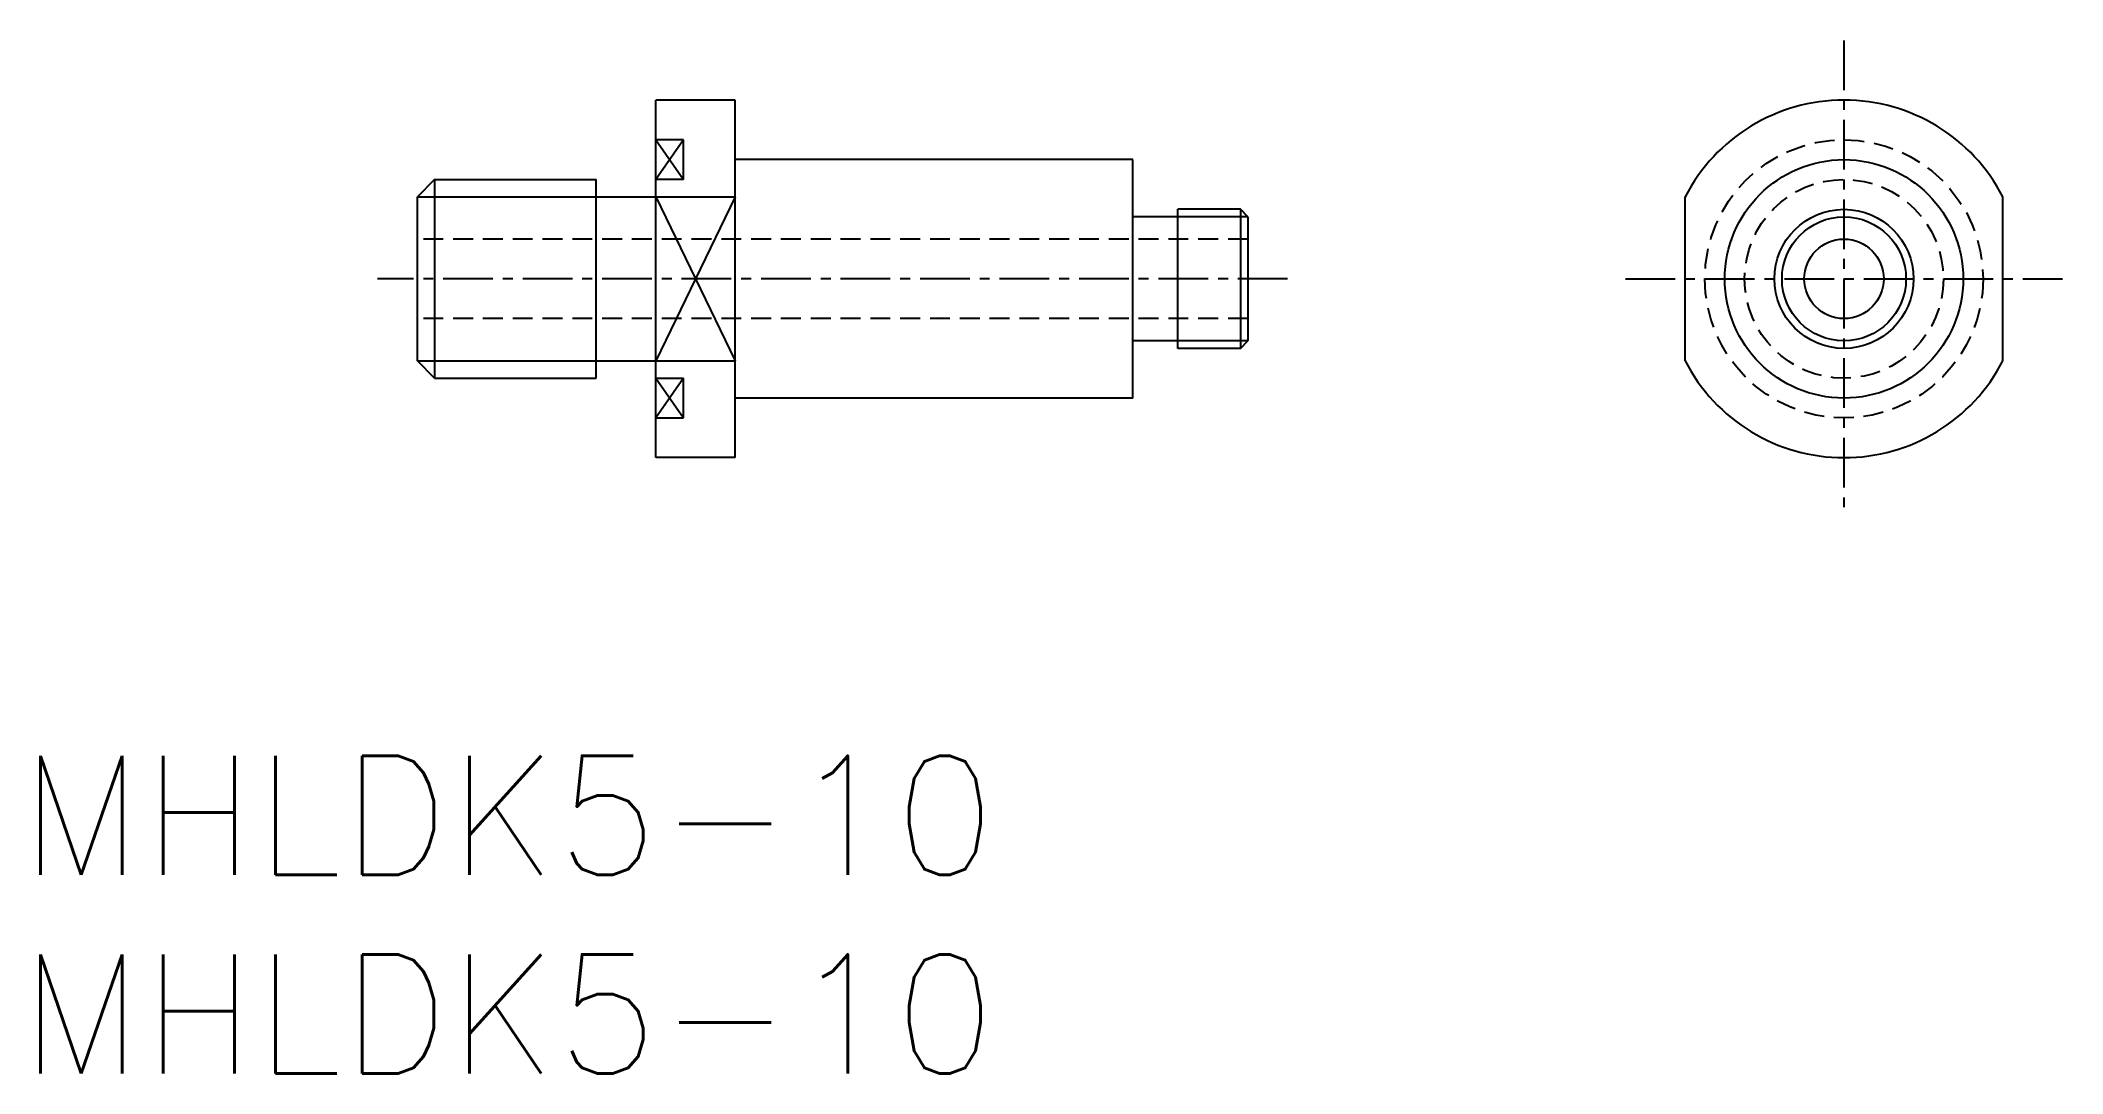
# Model space of a CAD drawing. Extents: x 0.5 to 51.4, y 0 to 26.
import ezdxf

# ---------------------------------------------------------------- set-up
doc = ezdxf.new("R2010")
doc.units = 0
doc.linetypes.add('CENTER', pattern=[2, 1.25, -0.25, 0.25, -0.25])
doc.linetypes.add('DASHED', pattern=[0.75, 0.5, -0.25])
doc.layers.get('0').update_dxf_attribs({"linetype": 'CONTINUOUS'})
doc.layers.add('CENTER', color=1, linetype='CENTER')
doc.styles.get("Standard").update_dxf_attribs({"font": 'txt.shx'})

# ---------------------------------------------------------------- blocks, each defined once
blk = doc.blocks.new('*U9')
at = {"color": 7, "linetype": 'CONTINUOUS'}
blk.add_text('MHLDK5-10', height=3, dxfattribs=at).set_placement((0, 0))
blk = doc.blocks.new('*U10')
at = {"color": 7, "linetype": 'CONTINUOUS'}
blk.add_text('MHLDK5-10', height=3, dxfattribs=at).set_placement((0, 5))

msp = doc.modelspace()

# ---------------------------------------------------------------- linework, layer by layer
at = {"color": 7, "linetype": 'CONTINUOUS'}
for p, q in [((16, 15.5), (16, 24.5)), ((18, 24.5), (16, 24.5)), ((18, 15.5), (18, 24.5)), ((28, 23), (18, 23)), ((28, 17), (28, 23)), ((10.433, 22.5), (10, 22.067)), ((10.433, 22.5), (14.5, 22.5)), ((10.433, 22.5), (10.433, 17.5)), ((14.5, 17.5), (14.5, 22.5)), ((10, 17.933), (10, 22.067)), ((14.5, 22.067), (16, 22.067)), ((16, 22.062), (18, 22.062)), ((41.9, 17.938), (41.9, 22.062)), ((49.9, 17.938), (49.9, 22.062)), ((29, 21.561), (28, 21.561)), ((30.71, 21.75), (29.136, 21.75)), ((29.136, 18.25), (29.136, 21.75)), ((30.9, 21.561), (30.71, 21.75)), ((30.71, 21.75), (30.71, 18.25)), ((30.9, 21.561), (30.9, 18.439)), ((29, 18.439), (28, 18.439)), ((30.71, 18.25), (30.9, 18.439)), ((10.433, 17.5), (10, 17.933)), ((14.5, 17.933), (16, 17.933)), ((16, 17.938), (18, 17.938)), ((30.71, 18.25), (29.136, 18.25)), ((10.433, 17.5), (14.5, 17.5)), ((28, 17), (18, 17)), ((18, 15.5), (16, 15.5))]:
    msp.add_line(p, q, dxfattribs=at)
at = {"color": 3, "linetype": 'CONTINUOUS'}
for p, q in [((16.7, 23.5), (16, 23.5)), ((16.7, 23.5), (16, 22.5)), ((16, 23.5), (16.7, 22.5)), ((16.7, 22.5), (16.7, 23.5)), ((16.7, 22.5), (16, 22.5)), ((10, 22.067), (14.5, 22.067)), ((18, 22.062), (16, 17.938)), ((16, 22.062), (18, 17.938)), ((30.9, 21.561), (29, 21.561)), ((30.9, 18.439), (29, 18.439)), ((10, 17.933), (14.5, 17.933)), ((16, 17.5), (16.7, 17.5)), ((16.7, 17.5), (16, 16.5)), ((16, 17.5), (16.7, 16.5)), ((16.7, 16.5), (16.7, 17.5)), ((16, 16.5), (16.7, 16.5))]:
    msp.add_line(p, q, dxfattribs=at)
at = {"color": 3, "linetype": 'DASHED'}
for p, q in [((30.9, 21), (10, 21)), ((30.9, 19), (10, 19))]:
    msp.add_line(p, q, dxfattribs=at)
for radius in [3.5, 2.5]:
    msp.add_circle((45.9, 20), radius, dxfattribs=at)
at = {"color": 7, "linetype": 'CONTINUOUS'}
for radius in [3, 1.56, 1]:
    msp.add_circle((45.9, 20), radius, dxfattribs=at)
at = {"color": 3, "linetype": 'CONTINUOUS'}
msp.add_circle((45.9, 20), 1.75, dxfattribs=at)
at = {"color": 7, "linetype": 'CONTINUOUS'}
for start, end in [(27.266, 152.734), (207.266, 332.734)]:
    msp.add_arc((45.9, 20), 4.5, start, end, dxfattribs=at)
at = {"layer": 'CENTER', "color": 1, "linetype": 'CENTER'}
for p, q in [((45.9, 26), (45.9, 14)), ((31.9, 20), (9, 20)), ((40.4, 20), (51.4, 20))]:
    msp.add_line(p, q, dxfattribs=at)

# ---------------------------------------------------------------- block references
at = {"color": 7, "linetype": 'CONTINUOUS'}
for name in ['*U10', '*U9']:
    msp.add_blockref(name, (0, 0), dxfattribs=at)

doc.saveas('drawing.dxf')
